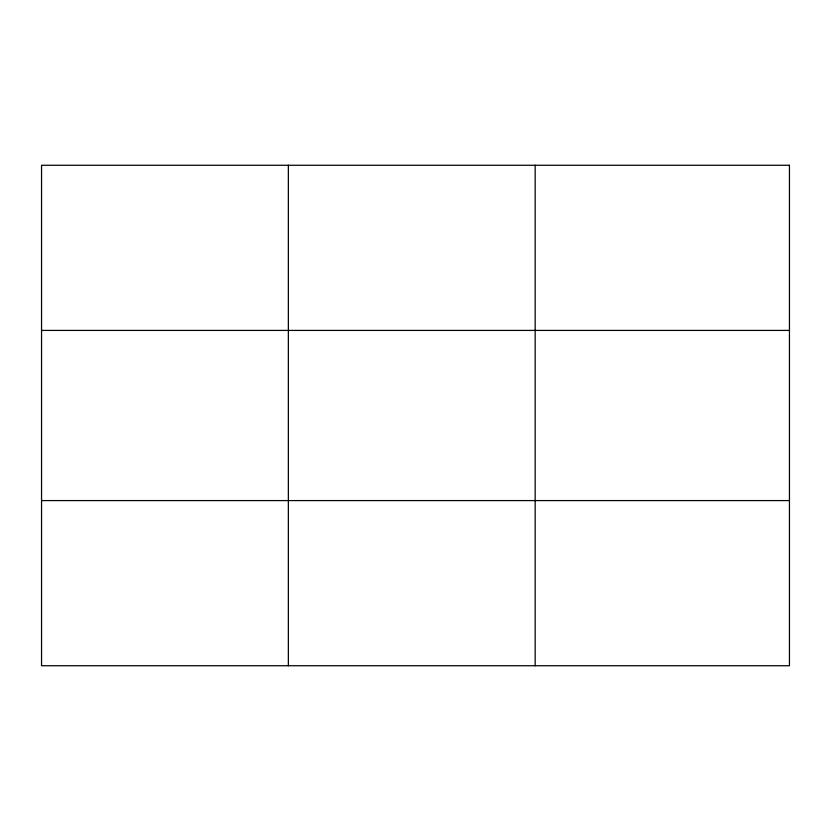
<?xml version="1.0" encoding="UTF-8"?>
<svg xmlns="http://www.w3.org/2000/svg" width="831" height="831" viewBox="0 0 831 831"><rect width="100%" height="100%" fill="white"/><g stroke="black" fill="none" stroke-linecap="round" stroke-linejoin="round"><path stroke-width="1.25" d="M288.357 665.735L288.357 165.265M535.164 665.735L535.164 165.265M41.55 330.416L789.45 330.416M41.55 500.584L789.45 500.584M789.45 165.265L789.45 665.735L41.55 665.735L41.55 165.265L789.45 165.265"/></g></svg>
